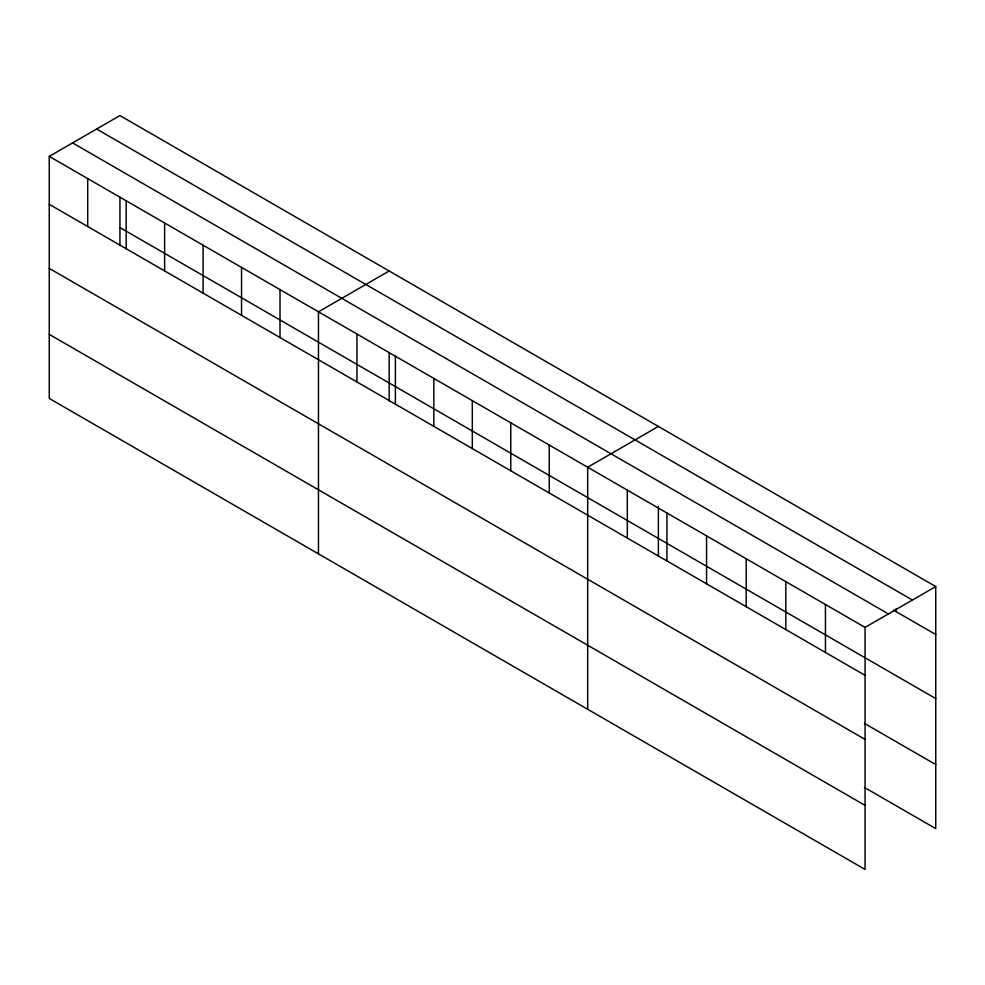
<?xml version="1.0" encoding="UTF-8"?>
<svg xmlns="http://www.w3.org/2000/svg" width="985" height="985" viewBox="0 0 985 985"><rect width="100%" height="100%" fill="white"/><g stroke="black" fill="none" stroke-linecap="round" stroke-linejoin="round"><path stroke-width="1.48" d="M49.25 156.381L865.064 627.383L865.064 869.435L49.25 398.433L49.25 156.381L119.936 115.565L935.75 586.567L935.75 828.619L864.424 787.446M389.161 270.998L318.463 311.802L318.463 553.865M658.374 426.431L587.688 467.235L587.688 709.298M865.064 627.383L935.75 586.567M96.616 129.035L912.418 600.037M893.481 610.109L935.75 634.512M72.582 142.911L888.384 613.914M119.936 227.56L935.75 698.574M49.25 204.314L865.064 675.328M864.424 723.384L935.75 764.569M49.25 268.376L865.064 739.378M49.25 334.371L865.064 805.373M896.128 608.644L896.128 611.636M825.442 604.507L825.442 652.452M785.808 581.63L785.808 629.563M746.187 558.754L746.187 606.686M706.565 535.877L706.565 583.809M666.931 512.988L666.931 560.933M658.374 506.401L658.374 556.427M627.31 490.111L627.31 538.056M549.224 445.035L549.224 492.98M510.772 422.836L510.772 470.768M472.308 400.624L472.308 448.569M433.843 378.425L433.843 426.37M395.391 356.213L395.391 404.158M389.161 352.495L389.161 400.993M356.927 334.013L356.927 381.958M280.011 289.602L280.011 337.547M241.547 267.403L241.547 315.335M203.095 245.191L203.095 293.136M164.63 222.992L164.63 270.937M126.166 200.78L126.166 248.725M119.936 197.062L119.936 245.56M87.714 178.58L87.714 226.525"/></g></svg>
